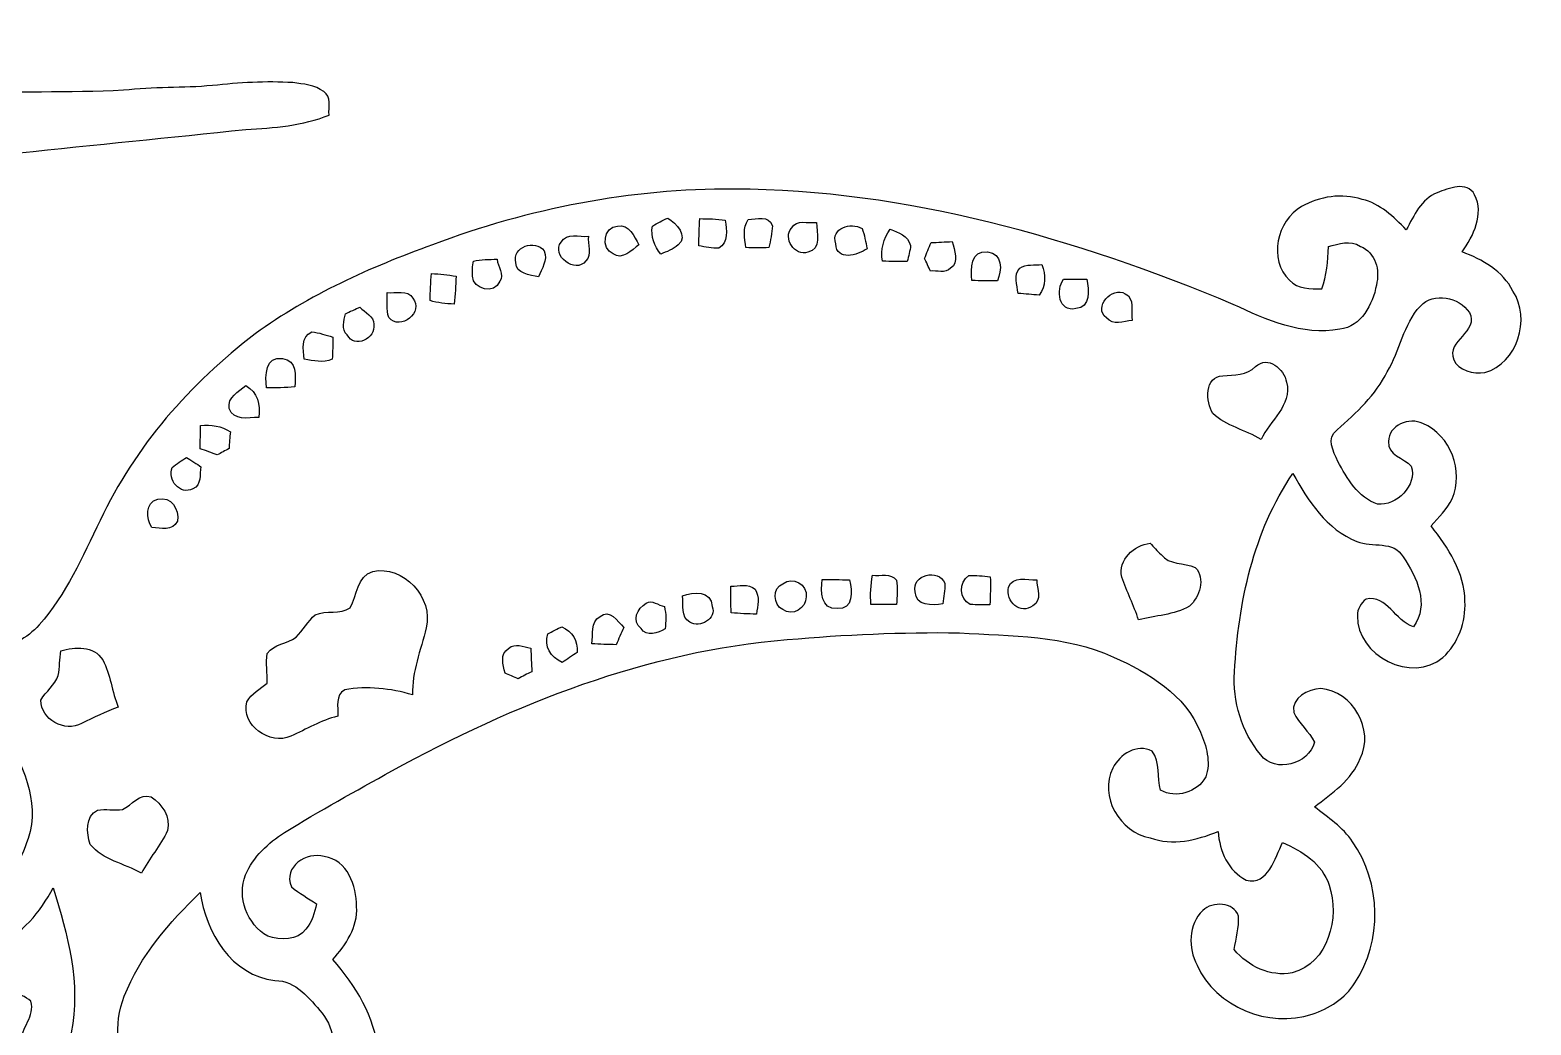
# Model space of a CAD drawing. Header units: centimetres. Extents: x -13.4 to 13.4, y -10.8 to 10.8.
# Drawn here: x 2.15 to 13.43, y 3.34 to 10.82 of the extents above; entities that cross this region are included whole.
import ezdxf

# ---------------------------------------------------------------- set-up
doc = ezdxf.new("R2010")
doc.units = ezdxf.units.CM
doc.header["$MEASUREMENT"] = 0
doc.layers.add('Camada 1', color=7, linetype='Continuous')

msp = doc.modelspace()

# ---------------------------------------------------------------- linework, layer by layer
at = {"layer": 'Camada 1', "color": 156}
for points, knots in [([(-4.94665, 10.48561), (-4.6228, 10.77983), (-4.10598, 10.81758), (-3.73803, 10.58333), (-3.73803, 10.58333), (-3.53201, 10.48173), (-3.4417, 10.21855), (-3.20286, 10.17446), (-3.20286, 10.17446), (-2.64054, 10.1734), (-2.07963, 10.21997), (-1.51694, 10.22244), (-1.51694, 10.22244), (-1.09466, 10.25913), (-0.66957, 10.23725), (-0.24694, 10.27288), (-0.24694, 10.27288), (0.37677, 10.28453), (0.99942, 10.32157), (1.62312, 10.33004), (1.62312, 10.33004), (2.03376, 10.36284), (2.44651, 10.34415), (2.8575, 10.36496), (2.8575, 10.36496), (3.07939, 10.39071), (3.30341, 10.38048), (3.52602, 10.40059), (3.52602, 10.40059), (3.72604, 10.42211), (3.92782, 10.43552), (4.12925, 10.42246), (4.12925, 10.42246), (4.20828, 10.41223), (4.29541, 10.40447), (4.36174, 10.35473), (4.36174, 10.35473), (4.42348, 10.31839), (4.3949, 10.23796), (4.4016, 10.17905), (4.4016, 10.17905), (4.2037, 10.0972), (3.98744, 10.08203), (3.77613, 10.07004), (3.77613, 10.07004), (1.50424, 9.8365), (-0.76799, 9.60543), (-3.03988, 9.37259), (-3.03988, 9.37259), (-3.12313, 9.35955), (-3.21839, 9.37542), (-3.29035, 9.32356), (-3.29035, 9.32356), (-3.36868, 9.2463), (-3.42229, 9.14893), (-3.49108, 9.06391), (-3.49108, 9.06391), (-3.69429, 8.81556), (-4.02025, 8.67375), (-4.34057, 8.69597), (-4.34057, 8.69597), (-4.65596, 8.71573), (-4.96147, 8.88858), (-5.13115, 9.1567), (-5.13115, 9.1567), (-5.23769, 9.31757), (-5.29201, 9.50948), (-5.30365, 9.70068), (-5.30365, 9.70068), (-5.29907, 9.99596), (-5.17455, 10.29335), (-4.94665, 10.48561)], [0, 0, 0, 0, 0.05263158, 0.05263158, 0.05263158, 0.05263158, 0.10526316, 0.10526316, 0.10526316, 0.10526316, 0.15789474, 0.15789474, 0.15789474, 0.15789474, 0.21052632, 0.21052632, 0.21052632, 0.21052632, 0.26315789, 0.26315789, 0.26315789, 0.26315789, 0.31578947, 0.31578947, 0.31578947, 0.31578947, 0.36842105, 0.36842105, 0.36842105, 0.36842105, 0.42105263, 0.42105263, 0.42105263, 0.42105263, 0.47368421, 0.47368421, 0.47368421, 0.47368421, 0.52631579, 0.52631579, 0.52631579, 0.52631579, 0.57894737, 0.57894737, 0.57894737, 0.57894737, 0.63157895, 0.63157895, 0.63157895, 0.63157895, 0.68421053, 0.68421053, 0.68421053, 0.68421053, 0.73684211, 0.73684211, 0.73684211, 0.73684211, 0.78947368, 0.78947368, 0.78947368, 0.78947368, 0.84210526, 0.84210526, 0.84210526, 0.84210526, 0.89473684, 0.89473684, 0.89473684, 0.89473684, 1, 1, 1, 1]), ([(5.17983, 9.20467), (5.90161, 9.47807), (6.67137, 9.62589), (7.44361, 9.62307), (7.44361, 9.62307), (8.74006, 9.61813), (10.00724, 9.25265), (11.1954, 8.75629), (11.1954, 8.75629), (11.44447, 8.63987), (11.71363, 8.51958), (11.99549, 8.57002), (11.99549, 8.57002), (12.15707, 8.58837), (12.24455, 8.7577), (12.27067, 8.90198), (12.27067, 8.90198), (12.29995, 9.01135), (12.26467, 9.14823), (12.15036, 9.19198), (12.15036, 9.19198), (12.07628, 9.24418), (11.98774, 9.21066), (11.91012, 9.19021), (11.91012, 9.19021), (11.9059, 9.08261), (11.89989, 8.97395), (11.85969, 8.87236), (11.85969, 8.87236), (11.77466, 8.87306), (11.68011, 8.87024), (11.61732, 8.93726), (11.61732, 8.93726), (11.4575, 9.09355), (11.52243, 9.38494), (11.70834, 9.49184), (11.70834, 9.49184), (11.84451, 9.56839), (12.01278, 9.59343), (12.16342, 9.54546), (12.16342, 9.54546), (12.29924, 9.51476), (12.39979, 9.41246), (12.49469, 9.31757), (12.49469, 9.31757), (12.55465, 9.42199), (12.60651, 9.54933), (12.72821, 9.59555), (12.72821, 9.59555), (12.81535, 9.62871), (12.94835, 9.68622), (13.00902, 9.58038), (13.00902, 9.58038), (13.08169, 9.43362), (13.00127, 9.27135), (12.91412, 9.15034), (12.91412, 9.15034), (13.06724, 9.09355), (13.22139, 9.00782), (13.29725, 8.85578), (13.29725, 8.85578), (13.43235, 8.64763), (13.33217, 8.3132), (13.08488, 8.24512), (13.08488, 8.24512), (13.00161, 8.23136), (12.88696, 8.25958), (12.85168, 8.34107), (12.85168, 8.34107), (12.79243, 8.48501), (13.04536, 8.55203), (12.96987, 8.69561), (12.96987, 8.69561), (12.8912, 8.81062), (12.70316, 8.85295), (12.60122, 8.74394), (12.60122, 8.74394), (12.47352, 8.60601), (12.44847, 8.4088), (12.35287, 8.25112), (12.35287, 8.25112), (12.26572, 8.07543), (12.11932, 7.94314), (11.97609, 7.81368), (11.97609, 7.81368), (11.89143, 7.75545), (11.94752, 7.64892), (11.98104, 7.57731), (11.98104, 7.57731), (12.05052, 7.44926), (12.13379, 7.30496), (12.27949, 7.25523), (12.27949, 7.25523), (12.41989, 7.24146), (12.5804, 7.39668), (12.53277, 7.54097), (12.53277, 7.54097), (12.47668, 7.60306), (12.35251, 7.62458), (12.36274, 7.72653), (12.36274, 7.72653), (12.36062, 7.84965), (12.51902, 7.91174), (12.62027, 7.862), (12.62027, 7.862), (12.82841, 7.77275), (12.92859, 7.50322), (12.84076, 7.2965), (12.84076, 7.2965), (12.803, 7.21747), (12.73703, 7.15751), (12.68129, 7.09224), (12.68129, 7.09224), (12.81007, 6.92962), (12.93424, 6.74158), (12.936, 6.52638), (12.936, 6.52638), (12.94411, 6.3708), (12.88591, 6.20994), (12.77055, 6.10376), (12.77055, 6.10376), (12.53842, 5.9069), (12.12037, 6.11681), (12.12919, 6.41772), (12.12919, 6.41772), (12.12639, 6.46782), (12.15495, 6.51369), (12.19376, 6.54261), (12.19376, 6.54261), (12.35039, 6.57577), (12.41248, 6.3768), (12.549, 6.33552), (12.549, 6.33552), (12.67213, 6.50063), (12.57406, 6.71089), (12.4721, 6.85906), (12.4721, 6.85906), (12.40189, 6.98641), (12.23892, 6.9275), (12.12461, 6.97511), (12.12461, 6.97511), (11.89743, 7.06542), (11.75525, 7.28027), (11.64342, 7.48663), (11.64342, 7.48663), (11.34533, 7.04956), (11.23385, 6.5165), (11.20493, 5.99651), (11.20493, 5.99651), (11.19046, 5.77427), (11.25889, 5.54426), (11.40142, 5.37209), (11.40142, 5.37209), (11.51078, 5.23239), (11.76231, 5.30119), (11.80606, 5.4677), (11.80606, 5.4677), (11.76479, 5.54884), (11.68822, 5.6067), (11.65083, 5.68959), (11.65083, 5.68959), (11.6279, 5.80284), (11.75948, 5.86458), (11.85298, 5.87021), (11.85298, 5.87021), (12.09392, 5.8547), (12.25902, 5.558), (12.14895, 5.34458), (12.14895, 5.34458), (12.08617, 5.1823), (11.93658, 5.08494), (11.80606, 4.98157), (11.80606, 4.98157), (11.90695, 4.90149), (12.01844, 4.82917), (12.09216, 4.72015), (12.09216, 4.72015), (12.30558, 4.41113), (12.31935, 3.97369), (12.10944, 3.65901), (12.10944, 3.65901), (12.03537, 3.544), (11.91472, 3.46709), (11.78736, 3.42406), (11.78736, 3.42406), (11.46104, 3.31716), (11.06628, 3.47698), (10.92305, 3.79306), (10.92305, 3.79306), (10.85497, 3.92112), (10.85744, 4.09821), (10.9661, 4.2037), (10.9661, 4.2037), (11.04053, 4.27319), (11.19786, 4.27036), (11.23421, 4.16136), (11.23421, 4.16136), (11.23984, 4.07634), (11.21657, 3.99274), (11.20281, 3.90947), (11.20281, 3.90947), (11.30687, 3.78319), (11.47409, 3.70382), (11.63884, 3.7352), (11.63884, 3.7352), (11.91012, 3.80753), (11.99727, 4.15325), (11.91612, 4.39313), (11.91612, 4.39313), (11.86356, 4.55507), (11.71434, 4.65067), (11.56582, 4.71382), (11.56582, 4.71382), (11.5083, 4.60162), (11.45962, 4.38962), (11.29312, 4.43159), (11.29312, 4.43159), (11.15625, 4.49896), (11.09345, 4.65172), (11.08075, 4.79602), (11.08075, 4.79602), (10.91881, 4.73321), (10.74032, 4.68524), (10.57063, 4.75014), (10.57063, 4.75014), (10.34555, 4.78861), (10.18187, 5.06306), (10.29088, 5.27227), (10.29088, 5.27227), (10.34167, 5.37774), (10.4715, 5.45994), (10.5865, 5.39996), (10.5865, 5.39996), (10.64894, 5.31529), (10.62214, 5.20312), (10.6493, 5.1068), (10.6493, 5.1068), (10.76501, 5.0426), (10.92553, 5.09023), (10.98832, 5.20629), (10.98832, 5.20629), (11.02959, 5.31777), (10.9929, 5.43947), (10.94809, 5.54389), (10.94809, 5.54389), (10.83627, 5.824), (10.55899, 5.98945), (10.29616, 6.10729), (10.29616, 6.10729), (9.93245, 6.27203), (9.52675, 6.26497), (9.13729, 6.28967), (9.13729, 6.28967), (8.70584, 6.29532), (8.27405, 6.27627), (7.84472, 6.23817), (7.84472, 6.23817), (6.79202, 6.15456), (5.79261, 5.75556), (4.87398, 5.25215), (4.87398, 5.25215), (4.60304, 5.1008), (4.33, 4.95299), (4.06681, 4.78861), (4.06681, 4.78861), (3.9437, 4.7117), (3.83258, 4.60691), (3.77401, 4.4718), (3.77401, 4.4718), (3.7084, 4.30388), (3.78566, 4.09963), (3.94088, 4.01002), (3.94088, 4.01002), (4.03506, 3.98285), (4.16453, 3.97228), (4.22768, 4.06435), (4.22768, 4.06435), (4.27567, 4.11621), (4.29048, 4.18641), (4.30776, 4.25272), (4.30776, 4.25272), (4.24427, 4.29541), (4.17653, 4.33246), (4.11833, 4.38219), (4.11833, 4.38219), (4.05482, 4.53107), (4.23192, 4.64714), (4.36491, 4.60833), (4.36491, 4.60833), (4.5413, 4.58435), (4.60657, 4.38714), (4.60869, 4.23298), (4.60869, 4.23298), (4.61856, 4.07846), (4.52754, 3.94475), (4.43018, 3.8347), (4.43018, 3.8347), (4.59809, 3.63819), (4.75226, 3.40571), (4.76673, 3.14006), (4.76673, 3.14006), (4.75014, 2.95804), (4.70958, 2.75624), (4.566, 2.62995), (4.566, 2.62995), (4.39454, 2.49414), (4.14231, 2.55198), (3.9811, 2.67545), (3.9811, 2.67545), (3.84174, 2.77953), (3.85903, 3.06175), (4.0587, 3.07939), (4.0587, 3.07939), (4.17264, 3.06246), (4.20687, 2.93933), (4.26931, 2.86032), (4.26931, 2.86032), (4.32505, 2.89382), (4.39278, 2.92028), (4.42489, 2.98097), (4.42489, 2.98097), (4.45169, 3.13265), (4.45206, 3.30658), (4.34869, 3.43146), (4.34869, 3.43146), (4.25662, 3.54224), (4.15254, 3.6777), (3.99413, 3.67736), (3.99413, 3.67736), (3.6703, 3.71333), (3.47274, 4.04106), (3.43358, 4.33916), (3.43358, 4.33916), (3.20392, 4.11339), (2.97956, 3.86432), (2.86315, 3.55917), (2.86315, 3.55917), (2.78095, 3.35138), (2.79576, 3.09104), (2.95839, 2.92522), (2.95839, 2.92522), (3.01554, 2.84585), (3.13443, 2.85784), (3.2138, 2.89277), (3.2138, 2.89277), (3.29564, 2.98662), (3.19792, 3.11185), (3.23215, 3.21944), (3.23215, 3.21944), (3.34856, 3.33657), (3.54471, 3.25013), (3.60257, 3.11431), (3.60257, 3.11431), (3.65972, 2.95697), (3.63536, 2.75201), (3.49074, 2.649), (3.49074, 2.649), (3.32775, 2.53188), (3.09879, 2.47543), (2.91007, 2.56292), (2.91007, 2.56292), (2.84302, 2.59291), (2.77953, 2.62995), (2.71392, 2.66206), (2.71392, 2.66206), (2.70686, 2.46203), (2.56892, 2.27365), (2.3629, 2.24683), (2.3629, 2.24683), (2.26342, 2.2546), (2.24579, 2.36044), (2.22708, 2.4384), (2.22708, 2.4384), (2.19499, 2.53787), (2.24579, 2.6356), (2.28211, 2.72591), (2.28211, 2.72591), (2.06728, 2.74708), (1.85596, 2.85925), (1.74059, 3.04482), (1.74059, 3.04482), (1.65452, 3.2064), (1.69192, 3.43958), (1.85242, 3.54188), (1.85242, 3.54188), (1.94451, 3.60715), (2.07785, 3.5955), (2.16146, 3.52107), (2.16146, 3.52107), (2.19463, 3.40995), (2.08808, 3.32246), (2.08421, 3.21486), (2.08421, 3.21486), (2.10889, 3.11326), (2.23378, 3.08327), (2.32516, 3.09491), (2.32516, 3.09491), (2.41158, 3.11326), (2.44052, 3.21062), (2.46308, 3.28436), (2.46308, 3.28436), (2.54141, 3.65266), (2.43592, 4.02237), (2.32903, 4.37337), (2.32903, 4.37337), (2.2299, 4.19698), (2.10043, 4.00897), (1.88911, 3.9638), (1.88911, 3.9638), (1.47637, 3.8481), (1.04598, 4.26402), (1.1123, 4.67783), (1.1123, 4.67783), (1.12253, 4.7759), (1.20509, 4.85386), (1.30457, 4.85315), (1.30457, 4.85315), (1.391, 4.86833), (1.47742, 4.78048), (1.45732, 4.69406), (1.45732, 4.69406), (1.45133, 4.62244), (1.43228, 4.55188), (1.43298, 4.4792), (1.43298, 4.4792), (1.49859, 4.32927), (1.68451, 4.22697), (1.8436, 4.29472), (1.8436, 4.29472), (2.00483, 4.38962), (2.08104, 4.57622), (2.14066, 4.74451), (2.14066, 4.74451), (2.23378, 5.02673), (2.09337, 5.31176), (1.95438, 5.55201), (1.95438, 5.55201), (1.84538, 5.72275), (1.72685, 5.92559), (1.51236, 5.96969), (1.51236, 5.96969), (1.38324, 5.98874), (1.22307, 5.9951), (1.12888, 5.88892), (1.12888, 5.88892), (1.05657, 5.79861), (1.06961, 5.67796), (1.12465, 5.58305), (1.12465, 5.58305), (1.22237, 5.58623), (1.32009, 5.59082), (1.41781, 5.59045), (1.41781, 5.59045), (1.44039, 5.52167), (1.48412, 5.44264), (1.43686, 5.3735), (1.43686, 5.3735), (1.35536, 5.18089), (1.08725, 5.15408), (0.93098, 5.26873), (0.93098, 5.26873), (0.80432, 5.35057), (0.77893, 5.5132), (0.67944, 5.61798), (0.67944, 5.61798), (0.56656, 5.69841), (0.42791, 5.75839), (0.2868, 5.73863), (0.2868, 5.73863), (0.12381, 5.71746), (-0.04339, 5.57494), (-0.01798, 5.3975), (-0.01798, 5.3975), (0.00141, 5.2585), (0.15205, 5.18688), (0.28117, 5.1957), (0.28117, 5.1957), (0.31221, 5.27227), (0.34395, 5.34846), (0.37889, 5.42361), (0.37889, 5.42361), (0.58666, 5.45217), (0.67062, 5.15972), (0.54963, 5.02214), (0.54963, 5.02214), (0.41592, 4.86127), (0.16722, 4.83198), (-0.0141, 4.92441), (-0.0141, 4.92441), (-0.21872, 5.02496), (-0.34571, 5.24722), (-0.35984, 5.47051), (-0.35984, 5.47051), (-0.34924, 5.59788), (-0.29703, 5.72275), (-0.20038, 5.80884), (-0.20038, 5.80884), (-0.04762, 5.9577), (0.1605, 6.08824), (0.38311, 6.05367), (0.38311, 6.05367), (0.51964, 6.03637), (0.65051, 5.9891), (0.78069, 5.94571), (0.78069, 5.94571), (0.82937, 6.01345), (0.87841, 6.08153), (0.92392, 6.15138), (0.92392, 6.15138), (0.82232, 6.19478), (0.69778, 6.21629), (0.63746, 6.31966), (0.63746, 6.31966), (0.58807, 6.40432), (0.52775, 6.5165), (0.57962, 6.61246), (0.57962, 6.61246), (0.71931, 6.69607), (0.90487, 6.66925), (1.03998, 6.586), (1.03998, 6.586), (1.10208, 6.80861), (1.2527, 7.02802), (1.48483, 7.094), (1.48483, 7.094), (1.69192, 7.14798), (1.96814, 6.97793), (1.92687, 6.7437), (1.92687, 6.7437), (1.93111, 6.66009), (1.8302, 6.56872), (1.75012, 6.61175), (1.75012, 6.61175), (1.67815, 6.64598), (1.61361, 6.69325), (1.54481, 6.73276), (1.54481, 6.73276), (1.43298, 6.6548), (1.34972, 6.50134), (1.43228, 6.37258), (1.43228, 6.37258), (1.54164, 6.24981), (1.71272, 6.20854), (1.87006, 6.19159), (1.87006, 6.19159), (2.0073, 6.17326), (2.13465, 6.24945), (2.22284, 6.34824), (2.22284, 6.34824), (2.42746, 6.57577), (2.54776, 6.86118), (2.68111, 7.13281), (2.68111, 7.13281), (2.94216, 7.68948), (3.35915, 8.16397), (3.84632, 8.53474), (3.84632, 8.53474), (4.2499, 8.83038), (4.7117, 9.03464), (5.17983, 9.20467)], [0, 0, 0, 0, 0.0070922, 0.0070922, 0.0070922, 0.0070922, 0.0141844, 0.0141844, 0.0141844, 0.0141844, 0.0212766, 0.0212766, 0.0212766, 0.0212766, 0.02836879, 0.02836879, 0.02836879, 0.02836879, 0.03546099, 0.03546099, 0.03546099, 0.03546099, 0.04255319, 0.04255319, 0.04255319, 0.04255319, 0.04964539, 0.04964539, 0.04964539, 0.04964539, 0.05673759, 0.05673759, 0.05673759, 0.05673759, 0.06382979, 0.06382979, 0.06382979, 0.06382979, 0.07092199, 0.07092199, 0.07092199, 0.07092199, 0.07801418, 0.07801418, 0.07801418, 0.07801418, 0.08510638, 0.08510638, 0.08510638, 0.08510638, 0.09219858, 0.09219858, 0.09219858, 0.09219858, 0.09929078, 0.09929078, 0.09929078, 0.09929078, 0.10638298, 0.10638298, 0.10638298, 0.10638298, 0.11347518, 0.11347518, 0.11347518, 0.11347518, 0.12056738, 0.12056738, 0.12056738, 0.12056738, 0.12765957, 0.12765957, 0.12765957, 0.12765957, 0.13475177, 0.13475177, 0.13475177, 0.13475177, 0.14184397, 0.14184397, 0.14184397, 0.14184397, 0.14893617, 0.14893617, 0.14893617, 0.14893617, 0.15602837, 0.15602837, 0.15602837, 0.15602837, 0.16312057, 0.16312057, 0.16312057, 0.16312057, 0.17021277, 0.17021277, 0.17021277, 0.17021277, 0.17730496, 0.17730496, 0.17730496, 0.17730496, 0.18439716, 0.18439716, 0.18439716, 0.18439716, 0.19148936, 0.19148936, 0.19148936, 0.19148936, 0.19858156, 0.19858156, 0.19858156, 0.19858156, 0.20567376, 0.20567376, 0.20567376, 0.20567376, 0.21276596, 0.21276596, 0.21276596, 0.21276596, 0.21985816, 0.21985816, 0.21985816, 0.21985816, 0.22695035, 0.22695035, 0.22695035, 0.22695035, 0.23404255, 0.23404255, 0.23404255, 0.23404255, 0.24113475, 0.24113475, 0.24113475, 0.24113475, 0.24822695, 0.24822695, 0.24822695, 0.24822695, 0.25531915, 0.25531915, 0.25531915, 0.25531915, 0.26241135, 0.26241135, 0.26241135, 0.26241135, 0.26950355, 0.26950355, 0.26950355, 0.26950355, 0.27659574, 0.27659574, 0.27659574, 0.27659574, 0.28368794, 0.28368794, 0.28368794, 0.28368794, 0.29078014, 0.29078014, 0.29078014, 0.29078014, 0.29787234, 0.29787234, 0.29787234, 0.29787234, 0.30496454, 0.30496454, 0.30496454, 0.30496454, 0.31205674, 0.31205674, 0.31205674, 0.31205674, 0.31914894, 0.31914894, 0.31914894, 0.31914894, 0.32624113, 0.32624113, 0.32624113, 0.32624113, 0.33333333, 0.33333333, 0.33333333, 0.33333333, 0.34042553, 0.34042553, 0.34042553, 0.34042553, 0.34751773, 0.34751773, 0.34751773, 0.34751773, 0.35460993, 0.35460993, 0.35460993, 0.35460993, 0.36170213, 0.36170213, 0.36170213, 0.36170213, 0.36879433, 0.36879433, 0.36879433, 0.36879433, 0.37588652, 0.37588652, 0.37588652, 0.37588652, 0.38297872, 0.38297872, 0.38297872, 0.38297872, 0.39007092, 0.39007092, 0.39007092, 0.39007092, 0.39716312, 0.39716312, 0.39716312, 0.39716312, 0.40425532, 0.40425532, 0.40425532, 0.40425532, 0.41134752, 0.41134752, 0.41134752, 0.41134752, 0.41843972, 0.41843972, 0.41843972, 0.41843972, 0.42553191, 0.42553191, 0.42553191, 0.42553191, 0.43262411, 0.43262411, 0.43262411, 0.43262411, 0.43971631, 0.43971631, 0.43971631, 0.43971631, 0.44680851, 0.44680851, 0.44680851, 0.44680851, 0.45390071, 0.45390071, 0.45390071, 0.45390071, 0.46099291, 0.46099291, 0.46099291, 0.46099291, 0.46808511, 0.46808511, 0.46808511, 0.46808511, 0.4751773, 0.4751773, 0.4751773, 0.4751773, 0.4822695, 0.4822695, 0.4822695, 0.4822695, 0.4893617, 0.4893617, 0.4893617, 0.4893617, 0.4964539, 0.4964539, 0.4964539, 0.4964539, 0.5035461, 0.5035461, 0.5035461, 0.5035461, 0.5106383, 0.5106383, 0.5106383, 0.5106383, 0.5177305, 0.5177305, 0.5177305, 0.5177305, 0.5248227, 0.5248227, 0.5248227, 0.5248227, 0.53191489, 0.53191489, 0.53191489, 0.53191489, 0.53900709, 0.53900709, 0.53900709, 0.53900709, 0.54609929, 0.54609929, 0.54609929, 0.54609929, 0.55319149, 0.55319149, 0.55319149, 0.55319149, 0.56028369, 0.56028369, 0.56028369, 0.56028369, 0.56737589, 0.56737589, 0.56737589, 0.56737589, 0.57446809, 0.57446809, 0.57446809, 0.57446809, 0.58156028, 0.58156028, 0.58156028, 0.58156028, 0.58865248, 0.58865248, 0.58865248, 0.58865248, 0.59574468, 0.59574468, 0.59574468, 0.59574468, 0.60283688, 0.60283688, 0.60283688, 0.60283688, 0.60992908, 0.60992908, 0.60992908, 0.60992908, 0.61702128, 0.61702128, 0.61702128, 0.61702128, 0.62411348, 0.62411348, 0.62411348, 0.62411348, 0.63120567, 0.63120567, 0.63120567, 0.63120567, 0.63829787, 0.63829787, 0.63829787, 0.63829787, 0.64539007, 0.64539007, 0.64539007, 0.64539007, 0.65248227, 0.65248227, 0.65248227, 0.65248227, 0.65957447, 0.65957447, 0.65957447, 0.65957447, 0.66666667, 0.66666667, 0.66666667, 0.66666667, 0.67375887, 0.67375887, 0.67375887, 0.67375887, 0.68085106, 0.68085106, 0.68085106, 0.68085106, 0.68794326, 0.68794326, 0.68794326, 0.68794326, 0.69503546, 0.69503546, 0.69503546, 0.69503546, 0.70212766, 0.70212766, 0.70212766, 0.70212766, 0.70921986, 0.70921986, 0.70921986, 0.70921986, 0.71631206, 0.71631206, 0.71631206, 0.71631206, 0.72340426, 0.72340426, 0.72340426, 0.72340426, 0.73049645, 0.73049645, 0.73049645, 0.73049645, 0.73758865, 0.73758865, 0.73758865, 0.73758865, 0.74468085, 0.74468085, 0.74468085, 0.74468085, 0.75177305, 0.75177305, 0.75177305, 0.75177305, 0.75886525, 0.75886525, 0.75886525, 0.75886525, 0.76595745, 0.76595745, 0.76595745, 0.76595745, 0.77304965, 0.77304965, 0.77304965, 0.77304965, 0.78014184, 0.78014184, 0.78014184, 0.78014184, 0.78723404, 0.78723404, 0.78723404, 0.78723404, 0.79432624, 0.79432624, 0.79432624, 0.79432624, 0.80141844, 0.80141844, 0.80141844, 0.80141844, 0.80851064, 0.80851064, 0.80851064, 0.80851064, 0.81560284, 0.81560284, 0.81560284, 0.81560284, 0.82269504, 0.82269504, 0.82269504, 0.82269504, 0.82978723, 0.82978723, 0.82978723, 0.82978723, 0.83687943, 0.83687943, 0.83687943, 0.83687943, 0.84397163, 0.84397163, 0.84397163, 0.84397163, 0.85106383, 0.85106383, 0.85106383, 0.85106383, 0.85815603, 0.85815603, 0.85815603, 0.85815603, 0.86524823, 0.86524823, 0.86524823, 0.86524823, 0.87234043, 0.87234043, 0.87234043, 0.87234043, 0.87943262, 0.87943262, 0.87943262, 0.87943262, 0.88652482, 0.88652482, 0.88652482, 0.88652482, 0.89361702, 0.89361702, 0.89361702, 0.89361702, 0.90070922, 0.90070922, 0.90070922, 0.90070922, 0.90780142, 0.90780142, 0.90780142, 0.90780142, 0.91489362, 0.91489362, 0.91489362, 0.91489362, 0.92198582, 0.92198582, 0.92198582, 0.92198582, 0.92907801, 0.92907801, 0.92907801, 0.92907801, 0.93617021, 0.93617021, 0.93617021, 0.93617021, 0.94326241, 0.94326241, 0.94326241, 0.94326241, 0.95035461, 0.95035461, 0.95035461, 0.95035461, 0.95744681, 0.95744681, 0.95744681, 0.95744681, 0.96453901, 0.96453901, 0.96453901, 0.96453901, 0.97163121, 0.97163121, 0.97163121, 0.97163121, 0.9787234, 0.9787234, 0.9787234, 0.9787234, 0.9858156, 0.9858156, 0.9858156, 0.9858156, 1, 1, 1, 1]), ([(6.53555, 9.13659), (6.53555, 9.13659), (6.53555, 9.13659), (6.53555, 9.13659), (6.53555, 9.13659), (6.60435, 9.08473), (6.6749, 9.16657), (6.72958, 9.20326), (6.72958, 9.20326), (6.69536, 9.2657), (6.65868, 9.36519), (6.56802, 9.34366), (6.56802, 9.34366), (6.46289, 9.3412), (6.44277, 9.17363), (6.53555, 9.13659)], [0, 0, 0, 0, 0.2, 0.2, 0.2, 0.2, 0.4, 0.4, 0.4, 0.4, 0.6, 0.6, 0.6, 0.6, 1, 1, 1, 1]), ([(6.8319, 9.34507), (6.8319, 9.34507), (6.8319, 9.34507), (6.8319, 9.34507), (6.8319, 9.34507), (6.81531, 9.26676), (6.84847, 9.19514), (6.89363, 9.13306), (6.89363, 9.13306), (6.93844, 9.15387), (6.98887, 9.16763), (7.02451, 9.20432), (7.02451, 9.20432), (7.10177, 9.26676), (7.01111, 9.36907), (6.94796, 9.404), (6.94796, 9.404), (6.90703, 9.38883), (6.86822, 9.36907), (6.8319, 9.34507)], [0, 0, 0, 0, 0.16666667, 0.16666667, 0.16666667, 0.16666667, 0.33333333, 0.33333333, 0.33333333, 0.33333333, 0.5, 0.5, 0.5, 0.5, 0.66666667, 0.66666667, 0.66666667, 0.66666667, 1, 1, 1, 1]), ([(7.18677, 9.40082), (7.18677, 9.40082), (7.18677, 9.40082), (7.18677, 9.40082), (7.18677, 9.40082), (7.18326, 9.33273), (7.18114, 9.26465), (7.18007, 9.1962), (7.18007, 9.1962), (7.22911, 9.18809), (7.2785, 9.17645), (7.3293, 9.17786), (7.3293, 9.17786), (7.40657, 9.22266), (7.38786, 9.31474), (7.37799, 9.38847), (7.37799, 9.38847), (7.31448, 9.39905), (7.25028, 9.3994), (7.18677, 9.40082)], [0, 0, 0, 0, 0.16666667, 0.16666667, 0.16666667, 0.16666667, 0.33333333, 0.33333333, 0.33333333, 0.33333333, 0.5, 0.5, 0.5, 0.5, 0.66666667, 0.66666667, 0.66666667, 0.66666667, 1, 1, 1, 1]), ([(7.53356, 9.18316), (7.53356, 9.18316), (7.53356, 9.18316), (7.53356, 9.18316), (7.53356, 9.18316), (7.59107, 9.18068), (7.64892, 9.18068), (7.70712, 9.18316), (7.70712, 9.18316), (7.71735, 9.23783), (7.73041, 9.29216), (7.73289, 9.34755), (7.73289, 9.34755), (7.70502, 9.42869), (7.61434, 9.39799), (7.55085, 9.39482), (7.55085, 9.39482), (7.50851, 9.33061), (7.52333, 9.25407), (7.53356, 9.18316)], [0, 0, 0, 0, 0.16666667, 0.16666667, 0.16666667, 0.16666667, 0.33333333, 0.33333333, 0.33333333, 0.33333333, 0.5, 0.5, 0.5, 0.5, 0.66666667, 0.66666667, 0.66666667, 0.66666667, 1, 1, 1, 1]), ([(7.87717, 9.32991), (7.87717, 9.32991), (7.87717, 9.32991), (7.87717, 9.32991), (7.87717, 9.32991), (7.80732, 9.25935), (7.90222, 9.11083), (7.99994, 9.15), (7.99994, 9.15), (8.10331, 9.16657), (8.06555, 9.29922), (8.0645, 9.37224), (8.0645, 9.37224), (8.00169, 9.36307), (7.91491, 9.39834), (7.87717, 9.32991)], [0, 0, 0, 0, 0.2, 0.2, 0.2, 0.2, 0.4, 0.4, 0.4, 0.4, 0.6, 0.6, 0.6, 0.6, 1, 1, 1, 1]), ([(8.20807, 9.21208), (8.20807, 9.21208), (8.20807, 9.21208), (8.20807, 9.21208), (8.20807, 9.21208), (8.2176, 9.07873), (8.3707, 9.12388), (8.44444, 9.17504), (8.44444, 9.17504), (8.4328, 9.22584), (8.42539, 9.27805), (8.40634, 9.32673), (8.40634, 9.32673), (8.32026, 9.37471), (8.17174, 9.33167), (8.20807, 9.21208)], [0, 0, 0, 0, 0.2, 0.2, 0.2, 0.2, 0.4, 0.4, 0.4, 0.4, 0.6, 0.6, 0.6, 0.6, 1, 1, 1, 1]), ([(5.80531, 9.06955), (5.80531, 9.06955), (5.80531, 9.06955), (5.80531, 9.06955), (5.80531, 9.06955), (5.80565, 8.9856), (5.91255, 8.97925), (5.97429, 8.96302), (5.97429, 8.96302), (6.00004, 9.02405), (6.04555, 9.08931), (6.01909, 9.15811), (6.01909, 9.15811), (5.95029, 9.24841), (5.77249, 9.18986), (5.80531, 9.06955)], [0, 0, 0, 0, 0.2, 0.2, 0.2, 0.2, 0.4, 0.4, 0.4, 0.4, 0.6, 0.6, 0.6, 0.6, 1, 1, 1, 1]), ([(6.14608, 9.22443), (6.14608, 9.22443), (6.14608, 9.22443), (6.14608, 9.22443), (6.14608, 9.22443), (6.06636, 9.12529), (6.25369, 8.97995), (6.33024, 9.08402), (6.33024, 9.08402), (6.38104, 9.12847), (6.3433, 9.20926), (6.35, 9.26853), (6.35, 9.26853), (6.2819, 9.25935), (6.1863, 9.29957), (6.14608, 9.22443)], [0, 0, 0, 0, 0.2, 0.2, 0.2, 0.2, 0.4, 0.4, 0.4, 0.4, 0.6, 0.6, 0.6, 0.6, 1, 1, 1, 1]), ([(8.618, 9.32144), (8.618, 9.32144), (8.618, 9.32144), (8.618, 9.32144), (8.618, 9.32144), (8.56721, 9.24983), (8.54321, 9.16798), (8.56085, 9.08084), (8.56085, 9.08084), (8.62224, 9.07873), (8.68398, 9.07732), (8.74606, 9.07803), (8.74606, 9.07803), (8.75488, 9.11859), (8.76687, 9.15846), (8.77111, 9.20009), (8.77111, 9.20009), (8.74994, 9.27029), (8.68045, 9.29852), (8.618, 9.32144)], [0, 0, 0, 0, 0.16666667, 0.16666667, 0.16666667, 0.16666667, 0.33333333, 0.33333333, 0.33333333, 0.33333333, 0.5, 0.5, 0.5, 0.5, 0.66666667, 0.66666667, 0.66666667, 0.66666667, 1, 1, 1, 1]), ([(8.92457, 9.22055), (8.92457, 9.22055), (8.92457, 9.22055), (8.92457, 9.22055), (8.92457, 9.22055), (8.90834, 9.18104), (8.89212, 9.14152), (8.87623, 9.10201), (8.87623, 9.10201), (8.88717, 9.07803), (8.90869, 9.0304), (8.91962, 9.00677), (8.91962, 9.00677), (8.96866, 9.01241), (9.03286, 8.98701), (9.07097, 9.02757), (9.07097, 9.02757), (9.14152, 9.07485), (9.09672, 9.1634), (9.08437, 9.22867), (9.08437, 9.22867), (9.03076, 9.22584), (8.97748, 9.22337), (8.92457, 9.22055)], [0, 0, 0, 0, 0.14285714, 0.14285714, 0.14285714, 0.14285714, 0.28571429, 0.28571429, 0.28571429, 0.28571429, 0.42857143, 0.42857143, 0.42857143, 0.42857143, 0.57142857, 0.57142857, 0.57142857, 0.57142857, 0.71428571, 0.71428571, 0.71428571, 0.71428571, 1, 1, 1, 1]), ([(9.23149, 8.93586), (9.23149, 8.93586), (9.23149, 8.93586), (9.23149, 8.93586), (9.23149, 8.93586), (9.29498, 8.93374), (9.35918, 8.93268), (9.4234, 8.93268), (9.4234, 8.93268), (9.45797, 9.01453), (9.46467, 9.1387), (9.34826, 9.15034), (9.34826, 9.15034), (9.22267, 9.16869), (9.22197, 9.02229), (9.23149, 8.93586)], [0, 0, 0, 0, 0.2, 0.2, 0.2, 0.2, 0.4, 0.4, 0.4, 0.4, 0.6, 0.6, 0.6, 0.6, 1, 1, 1, 1]), ([(5.48569, 9.08226), (5.48569, 9.08226), (5.48569, 9.08226), (5.48569, 9.08226), (5.48569, 9.08226), (5.47828, 9.04451), (5.47652, 9.00677), (5.4797, 8.96866), (5.4797, 8.96866), (5.48181, 8.86918), (5.64938, 8.82896), (5.68359, 8.92986), (5.68359, 8.92986), (5.72099, 8.97995), (5.66844, 9.04169), (5.66454, 9.09532), (5.66454, 9.09532), (5.60458, 9.09496), (5.54426, 9.09496), (5.48569, 9.08226)], [0, 0, 0, 0, 0.16666667, 0.16666667, 0.16666667, 0.16666667, 0.33333333, 0.33333333, 0.33333333, 0.33333333, 0.5, 0.5, 0.5, 0.5, 0.66666667, 0.66666667, 0.66666667, 0.66666667, 1, 1, 1, 1]), ([(9.59202, 9.0297), (9.59202, 9.0297), (9.59202, 9.0297), (9.59202, 9.0297), (9.59202, 9.0297), (9.54122, 8.97607), (9.57085, 8.90198), (9.57932, 8.83884), (9.57932, 8.83884), (9.63188, 8.83461), (9.6848, 8.83002), (9.73807, 8.82543), (9.73807, 8.82543), (9.78887, 8.89634), (9.785, 8.97748), (9.75818, 9.05686), (9.75818, 9.05686), (9.70314, 9.04769), (9.63965, 9.0618), (9.59202, 9.0297)], [0, 0, 0, 0, 0.16666667, 0.16666667, 0.16666667, 0.16666667, 0.33333333, 0.33333333, 0.33333333, 0.33333333, 0.5, 0.5, 0.5, 0.5, 0.66666667, 0.66666667, 0.66666667, 0.66666667, 1, 1, 1, 1]), ([(5.17136, 8.98807), (5.17136, 8.98807), (5.17136, 8.98807), (5.17136, 8.98807), (5.17136, 8.98807), (5.16502, 8.92069), (5.16183, 8.85295), (5.16042, 8.78522), (5.16042, 8.78522), (5.21935, 8.769), (5.27967, 8.75911), (5.34105, 8.75911), (5.34105, 8.75911), (5.34987, 8.82826), (5.3541, 8.89811), (5.35622, 8.96796), (5.35622, 8.96796), (5.29483, 8.97819), (5.23309, 8.98525), (5.17136, 8.98807)], [0, 0, 0, 0, 0.16666667, 0.16666667, 0.16666667, 0.16666667, 0.33333333, 0.33333333, 0.33333333, 0.33333333, 0.5, 0.5, 0.5, 0.5, 0.66666667, 0.66666667, 0.66666667, 0.66666667, 1, 1, 1, 1]), ([(9.92046, 8.94538), (9.92046, 8.94538), (9.92046, 8.94538), (9.92046, 8.94538), (9.92046, 8.94538), (9.86119, 8.86389), (9.88342, 8.69773), (10.01218, 8.72455), (10.01218, 8.72455), (10.12613, 8.73512), (10.11096, 8.86248), (10.09438, 8.94503), (10.09438, 8.94503), (10.03618, 8.94574), (9.97832, 8.94574), (9.92046, 8.94538)], [0, 0, 0, 0, 0.2, 0.2, 0.2, 0.2, 0.4, 0.4, 0.4, 0.4, 0.6, 0.6, 0.6, 0.6, 1, 1, 1, 1]), ([(4.83799, 8.84696), (4.83799, 8.84696), (4.83799, 8.84696), (4.83799, 8.84696), (4.83799, 8.84696), (4.8408, 8.78416), (4.82952, 8.71855), (4.85069, 8.65786), (4.85069, 8.65786), (4.93676, 8.5545), (5.11915, 8.70126), (5.03096, 8.80251), (5.03096, 8.80251), (4.99497, 8.87236), (4.90007, 8.83531), (4.83799, 8.84696)], [0, 0, 0, 0, 0.2, 0.2, 0.2, 0.2, 0.4, 0.4, 0.4, 0.4, 0.6, 0.6, 0.6, 0.6, 1, 1, 1, 1]), ([(10.2429, 8.6554), (10.2429, 8.6554), (10.2429, 8.6554), (10.2429, 8.6554), (10.2429, 8.6554), (10.29194, 8.59577), (10.37132, 8.62682), (10.43481, 8.6367), (10.43481, 8.6367), (10.42212, 8.70267), (10.45951, 8.80004), (10.38401, 8.83673), (10.38401, 8.83673), (10.28522, 8.89599), (10.13882, 8.73337), (10.2429, 8.6554)], [0, 0, 0, 0, 0.2, 0.2, 0.2, 0.2, 0.4, 0.4, 0.4, 0.4, 0.6, 0.6, 0.6, 0.6, 1, 1, 1, 1]), ([(4.52472, 8.68644), (4.52472, 8.68644), (4.52472, 8.68644), (4.52472, 8.68644), (4.52472, 8.68644), (4.51626, 8.63282), (4.48909, 8.57002), (4.53813, 8.52699), (4.53813, 8.52699), (4.58927, 8.41974), (4.75791, 8.50123), (4.73709, 8.60671), (4.73709, 8.60671), (4.74132, 8.66845), (4.66653, 8.69456), (4.63337, 8.73689), (4.63337, 8.73689), (4.60621, 8.72419), (4.55188, 8.69914), (4.52472, 8.68644)], [0, 0, 0, 0, 0.16666667, 0.16666667, 0.16666667, 0.16666667, 0.33333333, 0.33333333, 0.33333333, 0.33333333, 0.5, 0.5, 0.5, 0.5, 0.66666667, 0.66666667, 0.66666667, 0.66666667, 1, 1, 1, 1]), ([(4.21498, 8.3439), (4.21498, 8.3439), (4.21498, 8.3439), (4.21498, 8.3439), (4.21498, 8.3439), (4.28378, 8.33437), (4.35751, 8.3132), (4.42453, 8.3446), (4.42453, 8.3446), (4.43018, 8.39998), (4.42948, 8.45572), (4.42982, 8.51111), (4.42982, 8.51111), (4.37727, 8.52592), (4.32576, 8.54392), (4.27214, 8.55132), (4.27214, 8.55132), (4.18816, 8.51041), (4.20792, 8.41939), (4.21498, 8.3439)], [0, 0, 0, 0, 0.16666667, 0.16666667, 0.16666667, 0.16666667, 0.33333333, 0.33333333, 0.33333333, 0.33333333, 0.5, 0.5, 0.5, 0.5, 0.66666667, 0.66666667, 0.66666667, 0.66666667, 1, 1, 1, 1]), ([(3.93242, 8.13046), (3.93242, 8.13046), (3.93242, 8.13046), (3.93242, 8.13046), (3.93242, 8.13046), (4.00261, 8.1287), (4.07317, 8.13117), (4.14338, 8.13681), (4.14338, 8.13681), (4.15149, 8.22007), (4.16207, 8.33613), (4.05129, 8.34954), (4.05129, 8.34954), (3.92148, 8.37564), (3.92041, 8.21866), (3.93242, 8.13046)], [0, 0, 0, 0, 0.2, 0.2, 0.2, 0.2, 0.4, 0.4, 0.4, 0.4, 0.6, 0.6, 0.6, 0.6, 1, 1, 1, 1]), ([(11.36368, 8.28886), (11.36368, 8.28886), (11.36368, 8.28886), (11.36368, 8.28886), (11.36368, 8.28886), (11.29558, 8.22501), (11.20457, 8.22677), (11.11744, 8.22078), (11.11744, 8.22078), (10.97738, 8.21584), (10.98727, 8.02357), (11.04229, 7.93608), (11.04229, 7.93608), (11.14319, 7.84083), (11.28854, 7.81507), (11.40424, 7.741), (11.40424, 7.741), (11.46668, 7.88492), (11.64059, 7.99676), (11.59581, 8.17104), (11.59581, 8.17104), (11.57817, 8.27228), (11.45538, 8.3767), (11.36368, 8.28886)], [0, 0, 0, 0, 0.14285714, 0.14285714, 0.14285714, 0.14285714, 0.28571429, 0.28571429, 0.28571429, 0.28571429, 0.42857143, 0.42857143, 0.42857143, 0.42857143, 0.57142857, 0.57142857, 0.57142857, 0.57142857, 0.71428571, 0.71428571, 0.71428571, 0.71428571, 1, 1, 1, 1]), ([(3.65125, 7.9756), (3.65125, 7.9756), (3.65125, 7.9756), (3.65125, 7.9756), (3.65125, 7.9756), (3.68406, 7.87717), (3.79377, 7.90751), (3.87314, 7.90716), (3.87314, 7.90716), (3.88443, 8.00452), (3.86715, 8.09589), (3.77506, 8.14634), (3.77506, 8.14634), (3.72356, 8.09941), (3.63643, 8.05956), (3.65125, 7.9756)], [0, 0, 0, 0, 0.2, 0.2, 0.2, 0.2, 0.4, 0.4, 0.4, 0.4, 0.6, 0.6, 0.6, 0.6, 1, 1, 1, 1]), ([(3.43675, 7.84684), (3.43675, 7.84684), (3.43675, 7.84684), (3.43675, 7.84684), (3.43675, 7.84684), (3.435, 7.78898), (3.43358, 7.73077), (3.43322, 7.67257), (3.43322, 7.67257), (3.47591, 7.65739), (3.51895, 7.64151), (3.562, 7.62528), (3.562, 7.62528), (3.59092, 7.64151), (3.6202, 7.65739), (3.64983, 7.67291), (3.64983, 7.67291), (3.65266, 7.71489), (3.65619, 7.75687), (3.66006, 7.7985), (3.66006, 7.7985), (3.59304, 7.84294), (3.51579, 7.85566), (3.43675, 7.84684)], [0, 0, 0, 0, 0.14285714, 0.14285714, 0.14285714, 0.14285714, 0.28571429, 0.28571429, 0.28571429, 0.28571429, 0.42857143, 0.42857143, 0.42857143, 0.42857143, 0.57142857, 0.57142857, 0.57142857, 0.57142857, 0.71428571, 0.71428571, 0.71428571, 0.71428571, 1, 1, 1, 1]), ([(3.22333, 7.53109), (3.22333, 7.53109), (3.22333, 7.53109), (3.22333, 7.53109), (3.22333, 7.53109), (3.18276, 7.43902), (3.284, 7.31943), (3.3775, 7.37164), (3.3775, 7.37164), (3.44699, 7.39668), (3.42688, 7.48064), (3.43923, 7.53745), (3.43923, 7.53745), (3.41207, 7.55473), (3.35774, 7.58966), (3.33092, 7.6073), (3.33092, 7.6073), (3.29423, 7.58296), (3.25649, 7.56002), (3.22333, 7.53109)], [0, 0, 0, 0, 0.16666667, 0.16666667, 0.16666667, 0.16666667, 0.33333333, 0.33333333, 0.33333333, 0.33333333, 0.5, 0.5, 0.5, 0.5, 0.66666667, 0.66666667, 0.66666667, 0.66666667, 1, 1, 1, 1]), ([(3.11431, 7.29402), (3.11431, 7.29402), (3.11431, 7.29402), (3.11431, 7.29402), (3.11431, 7.29402), (3.0173, 7.26651), (3.02682, 7.14974), (3.07092, 7.08025), (3.07092, 7.08025), (3.13796, 7.07531), (3.22615, 7.05026), (3.26248, 7.12752), (3.26248, 7.12752), (3.27871, 7.21818), (3.21344, 7.31626), (3.11431, 7.29402)], [0, 0, 0, 0, 0.2, 0.2, 0.2, 0.2, 0.4, 0.4, 0.4, 0.4, 0.6, 0.6, 0.6, 0.6, 1, 1, 1, 1]), ([(10.35755, 6.70701), (10.35755, 6.70701), (10.35755, 6.70701), (10.35755, 6.70701), (10.35755, 6.70701), (10.39495, 6.59835), (10.44821, 6.49569), (10.48385, 6.38632), (10.48385, 6.38632), (10.61084, 6.41843), (10.74914, 6.42443), (10.8659, 6.48828), (10.8659, 6.48828), (10.94281, 6.55742), (10.98868, 6.69642), (10.90965, 6.78074), (10.90965, 6.78074), (10.82569, 6.81955), (10.7135, 6.79696), (10.65281, 6.87704), (10.65281, 6.87704), (10.62496, 6.90527), (10.59814, 6.93384), (10.57168, 6.96241), (10.57168, 6.96241), (10.44928, 6.94725), (10.32898, 6.83894), (10.35755, 6.70701)], [0, 0, 0, 0, 0.125, 0.125, 0.125, 0.125, 0.25, 0.25, 0.25, 0.25, 0.375, 0.375, 0.375, 0.375, 0.5, 0.5, 0.5, 0.5, 0.625, 0.625, 0.625, 0.625, 0.75, 0.75, 0.75, 0.75, 1, 1, 1, 1]), ([(4.5614, 6.47805), (4.5614, 6.47805), (4.5614, 6.47805), (4.5614, 6.47805), (4.5614, 6.47805), (4.48344, 6.42372), (4.38114, 6.46219), (4.29823, 6.42443), (4.29823, 6.42443), (4.24074, 6.3768), (4.2058, 6.30872), (4.1543, 6.25581), (4.1543, 6.25581), (4.08657, 6.20713), (3.98814, 6.20713), (3.93734, 6.13445), (3.93734, 6.13445), (3.9264, 6.06036), (3.93629, 5.98557), (3.9377, 5.91149), (3.9377, 5.91149), (3.88513, 5.86739), (3.8174, 5.83423), (3.78459, 5.77144), (3.78459, 5.77144), (3.73486, 5.59469), (3.95922, 5.44335), (4.1148, 5.51215), (4.1148, 5.51215), (4.23087, 5.56506), (4.34092, 5.63316), (4.46687, 5.66278), (4.46687, 5.66278), (4.47075, 5.73193), (4.44605, 5.82048), (4.51908, 5.8621), (4.51908, 5.8621), (4.68911, 5.89031), (4.86409, 5.87304), (5.02849, 5.82259), (5.02849, 5.82259), (5.02355, 5.99722), (5.09093, 6.1595), (5.13115, 6.326), (5.13115, 6.326), (5.189, 6.55143), (4.95864, 6.80084), (4.73004, 6.75075), (4.73004, 6.75075), (4.61291, 6.7123), (4.6094, 6.57189), (4.5614, 6.47805)], [0, 0, 0, 0, 0.07142857, 0.07142857, 0.07142857, 0.07142857, 0.14285714, 0.14285714, 0.14285714, 0.14285714, 0.21428571, 0.21428571, 0.21428571, 0.21428571, 0.28571429, 0.28571429, 0.28571429, 0.28571429, 0.35714286, 0.35714286, 0.35714286, 0.35714286, 0.42857143, 0.42857143, 0.42857143, 0.42857143, 0.5, 0.5, 0.5, 0.5, 0.57142857, 0.57142857, 0.57142857, 0.57142857, 0.64285714, 0.64285714, 0.64285714, 0.64285714, 0.71428571, 0.71428571, 0.71428571, 0.71428571, 0.78571429, 0.78571429, 0.78571429, 0.78571429, 0.85714286, 0.85714286, 0.85714286, 0.85714286, 1, 1, 1, 1]), ([(8.80533, 6.59765), (8.80533, 6.59765), (8.80533, 6.59765), (8.80533, 6.59765), (8.80533, 6.59765), (8.80921, 6.48794), (8.93268, 6.49357), (9.01276, 6.50804), (9.01276, 6.50804), (9.02017, 6.55884), (9.0304, 6.60964), (9.02864, 6.66114), (9.02864, 6.66114), (8.98207, 6.77721), (8.775, 6.72429), (8.80533, 6.59765)], [0, 0, 0, 0, 0.2, 0.2, 0.2, 0.2, 0.4, 0.4, 0.4, 0.4, 0.6, 0.6, 0.6, 0.6, 1, 1, 1, 1]), ([(7.42102, 6.63928), (7.42102, 6.63928), (7.42102, 6.63928), (7.42102, 6.63928), (7.42102, 6.63928), (7.41856, 6.5726), (7.41927, 6.50558), (7.42314, 6.4389), (7.42314, 6.4389), (7.48595, 6.43431), (7.54909, 6.43113), (7.61259, 6.42972), (7.61259, 6.42972), (7.62034, 6.49216), (7.64151, 6.5599), (7.60236, 6.6167), (7.60236, 6.6167), (7.55015, 6.6615), (7.48205, 6.64174), (7.42102, 6.63928)], [0, 0, 0, 0, 0.16666667, 0.16666667, 0.16666667, 0.16666667, 0.33333333, 0.33333333, 0.33333333, 0.33333333, 0.5, 0.5, 0.5, 0.5, 0.66666667, 0.66666667, 0.66666667, 0.66666667, 1, 1, 1, 1]), ([(7.8119, 6.65761), (7.8119, 6.65761), (7.8119, 6.65761), (7.8119, 6.65761), (7.8119, 6.65761), (7.73077, 6.63115), (7.73606, 6.49427), (7.81227, 6.46499), (7.81227, 6.46499), (7.88175, 6.40574), (7.98971, 6.47912), (7.98617, 6.5599), (7.98617, 6.5599), (8.00064, 6.65056), (7.88282, 6.71617), (7.8119, 6.65761)], [0, 0, 0, 0, 0.2, 0.2, 0.2, 0.2, 0.4, 0.4, 0.4, 0.4, 0.6, 0.6, 0.6, 0.6, 1, 1, 1, 1]), ([(8.10541, 6.69042), (8.10541, 6.69042), (8.10541, 6.69042), (8.10541, 6.69042), (8.10541, 6.69042), (8.09871, 6.6033), (8.09342, 6.46148), (8.22006, 6.47312), (8.22006, 6.47312), (8.3446, 6.459), (8.33191, 6.6061), (8.31215, 6.68619), (8.31215, 6.68619), (8.24301, 6.69008), (8.17421, 6.69113), (8.10541, 6.69042)], [0, 0, 0, 0, 0.2, 0.2, 0.2, 0.2, 0.4, 0.4, 0.4, 0.4, 0.6, 0.6, 0.6, 0.6, 1, 1, 1, 1]), ([(8.48535, 6.72253), (8.48535, 6.72253), (8.48535, 6.72253), (8.48535, 6.72253), (8.48535, 6.72253), (8.47054, 6.64986), (8.46771, 6.57577), (8.47302, 6.50168), (8.47302, 6.50168), (8.53722, 6.50098), (8.60178, 6.50134), (8.66634, 6.50239), (8.66634, 6.50239), (8.66775, 6.56271), (8.67516, 6.62374), (8.66527, 6.68372), (8.66527, 6.68372), (8.62295, 6.74122), (8.54497, 6.71442), (8.48535, 6.72253)], [0, 0, 0, 0, 0.16666667, 0.16666667, 0.16666667, 0.16666667, 0.33333333, 0.33333333, 0.33333333, 0.33333333, 0.5, 0.5, 0.5, 0.5, 0.66666667, 0.66666667, 0.66666667, 0.66666667, 1, 1, 1, 1]), ([(9.21948, 6.50309), (9.21948, 6.50309), (9.21948, 6.50309), (9.21948, 6.50309), (9.21948, 6.50309), (9.26816, 6.49817), (9.31757, 6.50027), (9.36695, 6.50027), (9.36695, 6.50027), (9.37083, 6.57048), (9.37153, 6.64069), (9.37012, 6.71052), (9.37012, 6.71052), (9.31615, 6.71617), (9.26182, 6.72217), (9.20784, 6.71865), (9.20784, 6.71865), (9.13341, 6.6675), (9.13518, 6.54368), (9.21948, 6.50309)], [0, 0, 0, 0, 0.16666667, 0.16666667, 0.16666667, 0.16666667, 0.33333333, 0.33333333, 0.33333333, 0.33333333, 0.5, 0.5, 0.5, 0.5, 0.66666667, 0.66666667, 0.66666667, 0.66666667, 1, 1, 1, 1]), ([(9.50736, 6.63151), (9.50736, 6.63151), (9.50736, 6.63151), (9.50736, 6.63151), (9.50736, 6.63151), (9.48336, 6.52709), (9.5966, 6.41879), (9.6894, 6.49286), (9.6894, 6.49286), (9.76241, 6.53345), (9.72007, 6.62164), (9.71832, 6.68655), (9.71832, 6.68655), (9.64635, 6.68267), (9.53947, 6.72182), (9.50736, 6.63151)], [0, 0, 0, 0, 0.2, 0.2, 0.2, 0.2, 0.4, 0.4, 0.4, 0.4, 0.6, 0.6, 0.6, 0.6, 1, 1, 1, 1]), ([(7.05626, 6.56624), (7.05626, 6.56624), (7.05626, 6.56624), (7.05626, 6.56624), (7.05626, 6.56624), (7.06578, 6.50027), (7.04285, 6.40856), (7.1127, 6.36834), (7.1127, 6.36834), (7.18677, 6.32107), (7.31697, 6.39655), (7.28062, 6.48757), (7.28062, 6.48757), (7.27392, 6.60822), (7.13775, 6.59765), (7.05626, 6.56624)], [0, 0, 0, 0, 0.2, 0.2, 0.2, 0.2, 0.4, 0.4, 0.4, 0.4, 0.6, 0.6, 0.6, 0.6, 1, 1, 1, 1]), ([(6.43784, 6.41139), (6.43784, 6.41139), (6.43784, 6.41139), (6.43784, 6.41139), (6.43784, 6.41139), (6.3634, 6.37363), (6.38774, 6.27379), (6.37575, 6.20642), (6.37575, 6.20642), (6.43607, 6.2036), (6.4971, 6.20148), (6.55813, 6.19972), (6.55813, 6.19972), (6.57754, 6.24309), (6.59694, 6.2865), (6.61704, 6.32953), (6.61704, 6.32953), (6.56836, 6.37363), (6.5098, 6.47559), (6.43784, 6.41139)], [0, 0, 0, 0, 0.16666667, 0.16666667, 0.16666667, 0.16666667, 0.33333333, 0.33333333, 0.33333333, 0.33333333, 0.5, 0.5, 0.5, 0.5, 0.66666667, 0.66666667, 0.66666667, 0.66666667, 1, 1, 1, 1]), ([(6.78497, 6.51121), (6.78497, 6.51121), (6.78497, 6.51121), (6.78497, 6.51121), (6.78497, 6.51121), (6.71829, 6.47734), (6.67244, 6.37399), (6.74546, 6.32283), (6.74546, 6.32283), (6.78673, 6.25686), (6.8721, 6.2886), (6.92643, 6.31825), (6.92643, 6.31825), (6.93349, 6.37399), (6.93525, 6.43149), (6.9208, 6.48616), (6.9208, 6.48616), (6.87775, 6.49569), (6.82659, 6.54015), (6.78497, 6.51121)], [0, 0, 0, 0, 0.16666667, 0.16666667, 0.16666667, 0.16666667, 0.33333333, 0.33333333, 0.33333333, 0.33333333, 0.5, 0.5, 0.5, 0.5, 0.66666667, 0.66666667, 0.66666667, 0.66666667, 1, 1, 1, 1]), ([(6.04555, 6.28227), (6.04555, 6.28227), (6.04555, 6.28227), (6.04555, 6.28227), (6.04555, 6.28227), (6.01768, 6.18525), (6.06495, 6.10763), (6.1528, 6.06602), (6.1528, 6.06602), (6.19054, 6.09141), (6.22828, 6.11681), (6.26604, 6.14221), (6.26604, 6.14221), (6.26955, 6.23005), (6.23076, 6.29849), (6.15032, 6.33552), (6.15032, 6.33552), (6.12422, 6.32213), (6.07165, 6.29567), (6.04555, 6.28227)], [0, 0, 0, 0, 0.16666667, 0.16666667, 0.16666667, 0.16666667, 0.33333333, 0.33333333, 0.33333333, 0.33333333, 0.5, 0.5, 0.5, 0.5, 0.66666667, 0.66666667, 0.66666667, 0.66666667, 1, 1, 1, 1]), ([(5.75098, 6.1722), (5.75098, 6.1722), (5.75098, 6.1722), (5.75098, 6.1722), (5.75098, 6.1722), (5.68254, 6.13163), (5.70864, 6.04838), (5.72452, 5.98664), (5.72452, 5.98664), (5.74886, 5.97605), (5.7972, 5.95524), (5.82153, 5.94465), (5.82153, 5.94465), (5.85576, 5.96229), (5.88997, 5.97992), (5.9249, 5.99687), (5.9249, 5.99687), (5.92313, 6.05649), (5.91996, 6.1154), (5.91677, 6.17431), (5.91677, 6.17431), (5.8621, 6.18348), (5.79861, 6.217), (5.75098, 6.1722)], [0, 0, 0, 0, 0.14285714, 0.14285714, 0.14285714, 0.14285714, 0.28571429, 0.28571429, 0.28571429, 0.28571429, 0.42857143, 0.42857143, 0.42857143, 0.42857143, 0.57142857, 0.57142857, 0.57142857, 0.57142857, 0.71428571, 0.71428571, 0.71428571, 0.71428571, 1, 1, 1, 1]), ([(2.38548, 6.1535), (2.38548, 6.1535), (2.38548, 6.1535), (2.38548, 6.1535), (2.38548, 6.1535), (2.37878, 6.09177), (2.37596, 6.02967), (2.36714, 5.9683), (2.36714, 5.9683), (2.34032, 5.89633), (2.27436, 5.84941), (2.23697, 5.78343), (2.23697, 5.78343), (2.23237, 5.63915), (2.41899, 5.53754), (2.54175, 5.60882), (2.54175, 5.60882), (2.63277, 5.65185), (2.72274, 5.69736), (2.81798, 5.73088), (2.81798, 5.73088), (2.77035, 5.84658), (2.75978, 5.97534), (2.70087, 6.08576), (2.70087, 6.08576), (2.63455, 6.19512), (2.49166, 6.18418), (2.38548, 6.1535)], [0, 0, 0, 0, 0.125, 0.125, 0.125, 0.125, 0.25, 0.25, 0.25, 0.25, 0.375, 0.375, 0.375, 0.375, 0.5, 0.5, 0.5, 0.5, 0.625, 0.625, 0.625, 0.625, 0.75, 0.75, 0.75, 0.75, 1, 1, 1, 1]), ([(2.84973, 4.96147), (2.84973, 4.96147), (2.84973, 4.96147), (2.84973, 4.96147), (2.84973, 4.96147), (2.78694, 4.95582), (2.72415, 4.96534), (2.66171, 4.95828), (2.66171, 4.95828), (2.56928, 4.90714), (2.57915, 4.78579), (2.60738, 4.69969), (2.60738, 4.69969), (2.70157, 4.57975), (2.86597, 4.55824), (2.99191, 4.48344), (2.99191, 4.48344), (3.05011, 4.59458), (3.13443, 4.69018), (3.1884, 4.80342), (3.1884, 4.80342), (3.2138, 4.90607), (3.14607, 5.00345), (3.06387, 5.05777), (3.06387, 5.05777), (2.97673, 5.08706), (2.92099, 4.99321), (2.84973, 4.96147)], [0, 0, 0, 0, 0.125, 0.125, 0.125, 0.125, 0.25, 0.25, 0.25, 0.25, 0.375, 0.375, 0.375, 0.375, 0.5, 0.5, 0.5, 0.5, 0.625, 0.625, 0.625, 0.625, 0.75, 0.75, 0.75, 0.75, 1, 1, 1, 1])]:
    msp.add_open_spline(points, degree=3, knots=knots, dxfattribs=at)

doc.saveas('drawing.dxf')
